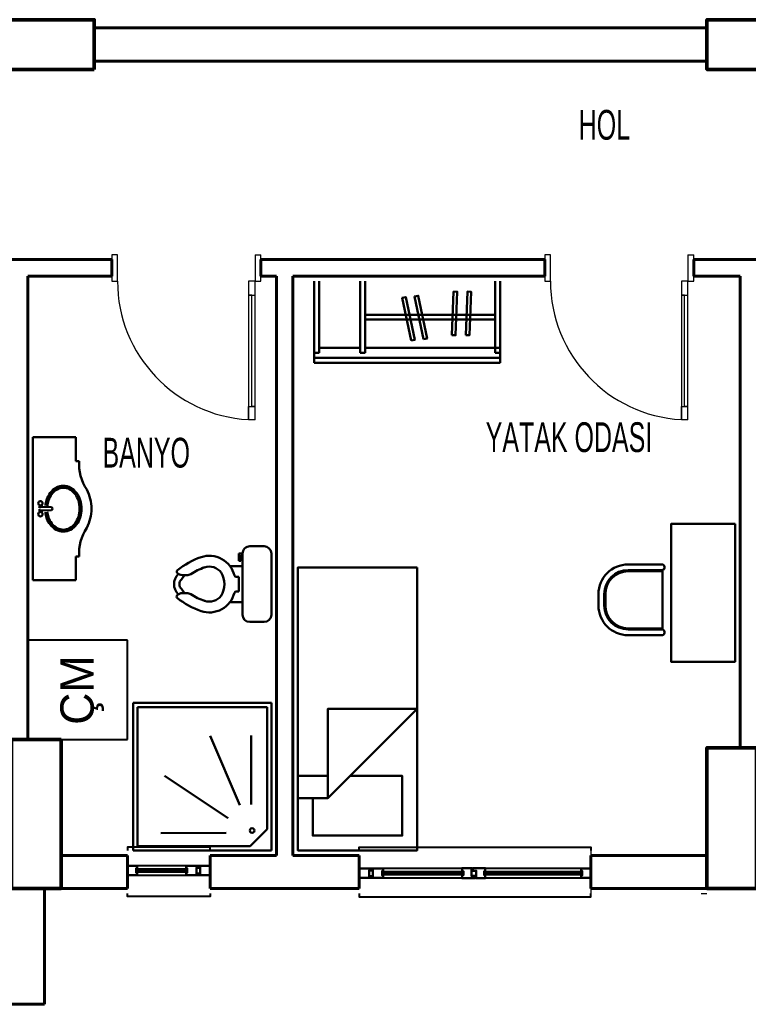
# Model space of a CAD drawing. Header units: millimetres. Extents: x 38 to 3246, y 32 to 1248.
# Drawn here: x 2092 to 2532, y 60 to 655 of the extents above; entities that cross this region are included whole.
import ezdxf

# ---------------------------------------------------------------- set-up
doc = ezdxf.new("R2010")
doc.units = ezdxf.units.MM
doc.layers.add('14_ISLAK_MEKAN_TEFRİŞ', color=134, linetype='Continuous')
for name, color, linetype, lineweight in [('CAM', 253, 'Continuous', 15), ('duvar_40', 45, 'Continuous', 40), ('KOLON50', 81, 'Continuous', 50), ('PENC_25', 74, 'Continuous', 25), ('TEF', 145, 'Continuous', 30), ('yazı', 253, 'Continuous', 20)]:
    doc.layers.add(name, color=color, linetype=linetype, lineweight=lineweight)
doc.styles.add('ARIAL', font='Arial')
doc.styles.get("Standard").update_dxf_attribs({"font": 'EtrFont'})

# ---------------------------------------------------------------- blocks, each defined once
blk = doc.blocks.new('a164')
at = {"layer": 'duvar_40', "flags": 128}
for points in [[(2147.705608, 510.466742), (2147.705608, 500.466742)], [(2237.705608, 510.466742), (2237.705608, 500.466742)]]:
    blk.add_lwpolyline(points, dxfattribs=at)
at = {"layer": 'PENC_25', "lineweight": 20}
for p, q in [((2151.178148, 513.466788), (2147.705569, 513.466788)), ((2147.705569, 513.466737), (2147.705569, 497.466788)), ((2151.178147, 497.466788), (2151.178148, 513.466737)), ((2234.232991, 513.466788), (2237.705569, 513.466788)), ((2234.232991, 513.466685), (2234.232991, 497.466737)), ((2237.705569, 497.466737), (2237.705569, 513.466685)), ((2147.705569, 497.466788), (2151.178147, 497.466788)), ((2234.232991, 497.466737), (2237.705569, 497.466737)), ((2230.232991, 413.799217), (2234.232991, 413.799217))]:
    blk.add_line(p, q, dxfattribs=at)
at = {"layer": 'PENC_25', "lineweight": 20, "flags": 128}
blk.add_lwpolyline([(2234.232991, 413.743331), (2234.232991, 497.466737), (2230.232991, 497.466737), (2230.232991, 413.743331), (2230.232991, 421.815767), (2234.232991, 421.815767), (2232.232991, 421.815767), (2232.232991, 488.904834), (2230.232991, 488.904834), (2234.232991, 488.904834)], dxfattribs=at)
at = {"layer": 'PENC_25', "lineweight": 20}
blk.add_arc((2234.980237, 497.466737), 83.80209, 179.992273, 266.752553, dxfattribs=at)
blk = doc.blocks.new('a165')
at = {"layer": 'CAM', "flags": 128}
for points in [[(2192.571589, 142.258253), (2162.385812, 142.258253), (2162.385812, 141.758253), (2193.271589, 141.758253)], [(2193.271589, 140.758253), (2162.385812, 140.758253), (2162.385812, 140.258253), (2192.571589, 140.258253)], [(2189.347946, 141.758253), (2193.271589, 141.758253), (2193.271589, 142.258253), (2189.347946, 142.258253)], [(2189.347946, 140.258253), (2193.271589, 140.258253), (2193.271589, 140.758253), (2189.347946, 140.758253)]]:
    blk.add_lwpolyline(points, dxfattribs=at)
at = {"layer": 'PENC_25'}
for p, q in [((2163.085812, 144.258255), (2192.571589, 144.258255)), ((2192.571589, 138.258252), (2163.085812, 138.258252))]:
    blk.add_line(p, q, dxfattribs=at)
at = {"layer": 'PENC_25', "flags": 128}
for points in [[(2207.110589, 153.466737), (2207.110589, 155.466737), (2157.110589, 155.466737), (2157.110589, 153.466737)], [(2207.110589, 127.466737), (2207.110589, 125.54977), (2157.110589, 125.54977), (2157.110589, 127.466737)]]:
    blk.add_lwpolyline(points, dxfattribs=at)
for points in [[(2163.085812, 138.258252), (2157.110589, 138.258252), (2157.110589, 144.258255), (2163.085812, 144.258255), (2163.085812, 142.258253), (2162.385812, 142.258253), (2162.385812, 140.258253), (2163.085812, 140.258253)], [(2162.885812, 138.458252), (2157.285808, 138.458252), (2157.285808, 144.058255), (2162.885812, 144.058255), (2162.885812, 142.458253), (2162.185812, 142.458253), (2162.185812, 140.058253), (2162.885812, 140.058253)], [(2192.571589, 144.258255), (2200.785807, 144.258255), (2200.785807, 142.758253), (2198.785806, 142.758253), (2198.785806, 138.258252), (2192.571589, 138.258252), (2192.571589, 140.258253), (2193.271589, 140.258253), (2193.271589, 142.258253), (2192.571589, 142.258253)], [(2192.771589, 144.058255), (2200.585807, 144.058255), (2200.585807, 142.958253), (2198.585806, 142.958253), (2198.585806, 138.458252), (2192.771589, 138.458252), (2192.771589, 140.058253), (2193.471589, 140.058253), (2193.471589, 142.458253), (2192.771589, 142.458253)], [(2207.110589, 138.258252), (2199.085806, 138.258252), (2199.085806, 139.758253), (2201.085807, 139.758253), (2201.085807, 144.258255), (2207.110589, 144.258255), (2207.110589, 141.258253)], [(2206.685809, 138.458252), (2199.285806, 138.458252), (2199.285806, 139.558253), (2201.285807, 139.558253), (2201.285807, 144.058255), (2206.685809, 144.058255), (2206.685809, 142.458253), (2206.685809, 140.058253)]]:
    blk.add_lwpolyline(points, close=True, dxfattribs=at)
blk = doc.blocks.new('a166')
at = {"layer": 'CAM', "flags": 128}
for points in [[(2359.873231, 140.67522), (2310.949588, 140.67522), (2310.949588, 140.17522), (2359.873231, 140.17522)], [(2359.873231, 139.17522), (2310.949588, 139.17522), (2310.949588, 138.67522), (2359.873231, 138.67522)], [(2431.835366, 140.67522), (2372.773237, 140.67522), (2372.773237, 140.17522), (2431.835366, 140.17522)], [(2431.835366, 139.17522), (2372.773237, 139.17522), (2372.773237, 138.67522), (2431.835366, 138.67522)]]:
    blk.add_lwpolyline(points, close=True, dxfattribs=at)
at = {"layer": 'PENC_25', "lineweight": 20}
blk.add_line((2437.110589, 153.466737), (2437.110589, 127.466788), dxfattribs=at)
at = {"layer": 'PENC_25'}
for p, q in [((2311.649588, 142.675221), (2431.135366, 142.675221)), ((2431.135366, 136.675218), (2311.649588, 136.675218))]:
    blk.add_line(p, q, dxfattribs=at)
at = {"layer": 'PENC_25', "flags": 128}
for points in [[(2297.110589, 153.466737), (2297.110589, 155.383703), (2437.110589, 155.383703), (2437.110589, 153.466737)], [(2297.110589, 127.466737), (2297.110589, 125.466737), (2437.110589, 125.466737), (2437.110589, 127.466737)]]:
    blk.add_lwpolyline(points, dxfattribs=at)
for points in [[(2297.110589, 142.675221), (2305.135372, 142.675221), (2305.135372, 141.17522), (2303.135371, 141.17522), (2303.135371, 136.675218), (2297.110589, 136.675218), (2297.110589, 139.67522)], [(2297.535369, 142.475221), (2304.935372, 142.475221), (2304.935372, 141.37522), (2302.935371, 141.37522), (2302.935371, 136.875218), (2297.535369, 136.875218), (2297.535369, 138.47522), (2297.535369, 140.87522)], [(2311.649588, 136.675218), (2303.435371, 136.675218), (2303.435371, 138.17522), (2305.435372, 138.17522), (2305.435372, 142.675221), (2311.649588, 142.675221), (2311.649588, 140.67522), (2310.949588, 140.67522), (2310.949588, 138.67522), (2311.649588, 138.67522)], [(2311.449588, 136.875218), (2303.635371, 136.875218), (2303.635371, 137.97522), (2305.635372, 137.97522), (2305.635372, 142.475221), (2311.449588, 142.475221), (2311.449588, 140.87522), (2310.749588, 140.87522), (2310.749588, 138.47522), (2311.449588, 138.47522)], [(2359.173231, 136.675218), (2367.173234, 136.675218), (2367.173234, 138.17522), (2365.173233, 138.17522), (2365.173233, 142.675221), (2359.173231, 142.675221), (2359.173231, 140.67522), (2359.873231, 140.67522), (2359.873231, 138.67522), (2359.173231, 138.67522)], [(2359.373231, 136.875218), (2366.973234, 136.875218), (2366.973234, 137.97522), (2364.973233, 137.97522), (2364.973233, 142.475221), (2359.373231, 142.475221), (2359.373231, 140.87522), (2360.073231, 140.87522), (2360.073231, 138.47522), (2359.373231, 138.47522)], [(2373.473237, 142.675221), (2365.473233, 142.675221), (2365.473233, 141.17522), (2367.473234, 141.17522), (2367.473234, 136.675218), (2373.473237, 136.675218), (2373.473237, 138.67522), (2372.773237, 138.67522), (2372.773237, 140.67522), (2373.473237, 140.67522)], [(2373.273237, 142.475221), (2365.673233, 142.475221), (2365.673233, 141.37522), (2367.673234, 141.37522), (2367.673234, 136.875218), (2373.273237, 136.875218), (2373.273237, 138.47522), (2372.573237, 138.47522), (2372.573237, 140.87522), (2373.273237, 140.87522)], [(2373.673237, 139.17522), (2372.773237, 139.17522), (2372.773237, 140.17522), (2373.673237, 140.17522)], [(2431.135366, 142.675221), (2437.110589, 142.675221), (2437.110589, 136.675218), (2431.135366, 136.675218), (2431.135366, 138.67522), (2431.835366, 138.67522), (2431.835366, 140.67522), (2431.135366, 140.67522)], [(2431.335366, 142.475221), (2436.935369, 142.475221), (2436.935369, 136.875218), (2431.335366, 136.875218), (2431.335366, 138.47522), (2432.035366, 138.47522), (2432.035366, 140.87522), (2431.335366, 140.87522)]]:
    blk.add_lwpolyline(points, close=True, dxfattribs=at)
blk = doc.blocks.new('a167')
at = {"layer": 'duvar_40', "flags": 128}
for points in [[(2409.156374, 510.466742), (2409.156374, 500.466742)], [(2499.156374, 510.466742), (2499.156374, 500.466742)]]:
    blk.add_lwpolyline(points, dxfattribs=at)
at = {"layer": 'PENC_25', "lineweight": 20}
for p, q in [((2412.628914, 513.466788), (2409.156335, 513.466788)), ((2409.156335, 513.466737), (2409.156335, 497.466788)), ((2412.628914, 497.466788), (2412.628914, 513.466737)), ((2495.683757, 513.466788), (2499.156335, 513.466788)), ((2495.683757, 513.466685), (2495.683757, 497.466737)), ((2499.156335, 497.466737), (2499.156335, 513.466685)), ((2409.156335, 497.466788), (2412.628914, 497.466788)), ((2495.683757, 497.466737), (2499.156335, 497.466737)), ((2491.683758, 413.799217), (2495.683758, 413.799217))]:
    blk.add_line(p, q, dxfattribs=at)
at = {"layer": 'PENC_25', "lineweight": 20, "flags": 128}
blk.add_lwpolyline([(2495.683758, 413.743331), (2495.683758, 497.466737), (2491.683758, 497.466737), (2491.683758, 413.743331), (2491.683758, 421.815767), (2495.683758, 421.815767), (2493.683758, 421.815767), (2493.683758, 488.904834), (2491.683758, 488.904834), (2495.683758, 488.904834)], dxfattribs=at)
at = {"layer": 'PENC_25', "lineweight": 20}
blk.add_arc((2496.431003, 497.466737), 83.80209, 179.992273, 266.752553, dxfattribs=at)
blk = doc.blocks.new('cc2')
at = {"layer": '14_ISLAK_MEKAN_TEFRİŞ'}
for p, q in [((279.199679, -368.612928), (219.199679, -368.612928)), ((219.199679, -368.612928), (219.199679, -428.612928)), ((279.199679, -428.612928), (279.199679, -368.612928)), ((219.199679, -428.612928), (279.199679, -428.612928))]:
    blk.add_line(p, q, dxfattribs=at)
at = {"insert": (228.095774, -388.154623), "char_height": 20.16, "width": 8839.469653, "attachment_point": 1}
blk.add_mtext('ÇM', dxfattribs=at)
blk = doc.blocks.new('YAT80')
at = {"flags": 128}
blk.add_lwpolyline([(80, -190), (80, 0), (0, 0), (0, -190)], close=True, dxfattribs=at)
for points in [[(35, -50), (70, -50), (70, -10), (10, -10), (10, -35)], [(0, -35), (20, -35), (80, -95), (20, -95), (20, -35)], [(0, -50), (20, -50)]]:
    blk.add_lwpolyline(points, dxfattribs=at)
blk = doc.blocks.new('KSDLFGD')
at = {"layer": 'TEF'}
for p, q in [((134866.600126, -16275.379659), (134817.296422, -16275.379659)), ((134817.296422, -16275.379659), (134817.296422, -16387.673889)), ((134820.330496, -16275.379659), (134820.330496, -16387.673889)), ((134823.36457, -16278.413733), (134823.36457, -16275.379659)), ((134866.600126, -16278.413733), (134823.36457, -16278.413733)), ((134826.398644, -16278.413733), (134826.398644, -16303.170751)), ((134826.398644, -16279.260006), (134826.398644, -16303.170751)), ((134866.600126, -16303.170751), (134823.36457, -16303.170751)), ((134823.36457, -16303.170751), (134823.36457, -16306.204826)), ((134866.600126, -16306.204826), (134823.36457, -16306.204826)), ((134826.398644, -16306.204826), (134826.398644, -16387.673889)), ((134843.524714, -16306.204826), (134843.524714, -16384.639815)), ((134846.159498, -16306.204826), (134846.159498, -16384.639815)), ((134866.600126, -16384.639815), (134823.36457, -16384.639815)), ((134823.36457, -16384.639815), (134823.36457, -16387.673889)), ((134866.600126, -16387.673889), (134817.296422, -16387.673889))]:
    blk.add_line(p, q, dxfattribs=at)
at = {"layer": 'TEF', "flags": 128}
for points in [[(134830.684838, -16333.87928), (134856.481654, -16328.519177), (134856.928555, -16330.669996), (134831.131739, -16336.030099), (134830.684838, -16333.87928)], [(134831.563103, -16341.348265), (134857.359919, -16335.988161), (134857.80682, -16338.138981), (134832.010003, -16343.499084), (134831.563103, -16341.348265)], [(134834.00058, -16358.506893), (134860.327309, -16359.560359), (134860.239476, -16361.75536), (134833.912747, -16360.701894), (134834.00058, -16358.506893)], [(134834.00058, -16366.867322), (134860.327309, -16367.920787), (134860.239476, -16370.115788), (134833.912747, -16369.062323), (134834.00058, -16366.867322)]]:
    blk.add_lwpolyline(points, dxfattribs=at)
blk = doc.blocks.new('kjnknlnkldfldf')
at = {"layer": 'TEF'}
for p, q in [((57632.193034, 10880.081809), (57609.471988, 10880.081809)), ((57632.193034, 10876.248476), (57609.471988, 10876.248476)), ((57632.471988, 10875.481809), (57609.471988, 10875.481809)), ((57632.471988, 10837.148476), (57632.471988, 10875.481809)), ((57633.726368, 10878.548476), (57633.726368, 10877.781809)), ((57589.538655, 10860.148476), (57589.538655, 10852.481809)), ((57593.371988, 10860.148476), (57593.371988, 10852.481809)), ((57594.138655, 10860.148476), (57594.138655, 10852.481809)), ((57609.471988, 10837.148476), (57632.471988, 10837.148476)), ((57609.471988, 10836.381809), (57632.193034, 10836.381809)), ((57609.471988, 10832.548476), (57632.193034, 10832.548476)), ((57633.726368, 10834.848476), (57633.726368, 10834.081809))]:
    blk.add_line(p, q, dxfattribs=at)
at = {"layer": 'TEF', "flags": 128}
blk.add_lwpolyline([(57681.15439, 10907.269677), (57638.249906, 10907.269677), (57638.249906, 10814.747063), (57681.15439, 10814.747063)], close=True, dxfattribs=at)
for points in [[(57620.268413, 10875.481809), (57620.268413, 10876.248476)], [(57620.268413, 10836.381809), (57620.268413, 10837.148476)]]:
    blk.add_lwpolyline(points, dxfattribs=at)
at = {"layer": 'TEF'}
for centre, radius, start, end in [((57609.471988, 10860.148476), 19.933333, 90, 180), ((57609.471988, 10860.148476), 16.1, 90, 180), ((57609.471988, 10860.148476), 15.333333, 90, 180), ((57632.193034, 10878.548476), 1.533333, 0, 90), ((57632.193034, 10877.781809), 1.533333, 270, 0), ((57609.471988, 10852.481809), 19.933333, 180, 270), ((57609.471988, 10852.481809), 16.1, 180, 270), ((57609.471988, 10852.481809), 15.333333, 180, 270), ((57632.193034, 10834.848476), 1.533333, 0, 90), ((57632.193034, 10834.081809), 1.533333, 270, 0)]:
    blk.add_arc(centre, radius, start, end, dxfattribs=at)
blk = doc.blocks.new('dskfg')
at = {"layer": 'TEF'}
for p, q in [((1215856.528473, -318229.918806), (1215773.095581, -318229.918806)), ((1215773.095581, -318229.918806), (1215773.095581, -318319.065619)), ((1215856.528473, -318229.918806), (1215856.528473, -318319.065619)), ((1215785.855479, -318232.470786), (1215775.64756, -318242.678704)), ((1215853.976494, -318232.470786), (1215785.855479, -318232.470786)), ((1215853.976494, -318232.470786), (1215853.976494, -318316.513639)), ((1215800.364342, -318240.469987), (1215839.967264, -318240.432428)), ((1215775.64756, -318242.678704), (1215775.64756, -318316.513639)), ((1215799.170199, -318249.316257), (1215837.604301, -318274.896069)), ((1215785.249544, -318257.640822), (1215785.249544, -318299.410344)), ((1215792.228825, -318257.33448), (1215810.121579, -318299.078176)), ((1215856.528473, -318319.065619), (1215773.095581, -318319.065619)), ((1215775.64756, -318316.513639), (1215853.976494, -318316.513639))]:
    blk.add_line(p, q, dxfattribs=at)
for start_param, end_param in [(3.9269908172, 7.0685834708), (0.7853981639, 3.9269908175)]:
    blk.add_ellipse((1215784.74697, -318241.896823), major_axis=(-1.015044, 1.015044), ratio=1, start_param=start_param, end_param=end_param, dxfattribs=at)
blk = doc.blocks.new('ö_nklnlşfdndfnşnklm')
at = {"layer": 'TEF'}
for p, q in [((55887.708381, 10361.082379), (55841.99727, 10361.082379)), ((55836.619492, 10355.704601), (55836.619492, 10344.949046)), ((55893.086159, 10344.949046), (55893.086159, 10355.704601)), ((55841.99727, 10339.571268), (55887.708381, 10339.571268)), ((55851.408381, 10330.160157), (55851.408381, 10339.571268)), ((55859.475048, 10336.882379), (55859.475048, 10334.8249)), ((55870.230603, 10336.882379), (55859.475048, 10336.882379)), ((55870.230603, 10334.8249), (55870.230603, 10336.882379)), ((55878.29727, 10330.160157), (55878.29727, 10339.571268)), ((55882.330603, 10336.882379), (55882.330603, 10338.226823)), ((55882.330603, 10338.226823), (55886.363937, 10338.226823)), ((55887.708381, 10336.882379), (55882.330603, 10336.882379)), ((55886.363937, 10338.226823), (55886.363937, 10339.571268)), ((55887.708381, 10339.571268), (55887.708381, 10336.882379)), ((55858.130603, 10298.077512), (55858.130603, 10294.591908)), ((55861.283094, 10294.045599), (55858.130603, 10296.382189)), ((55868.422557, 10294.045599), (55871.575048, 10296.382189)), ((55871.575048, 10298.077512), (55871.575048, 10294.692432))]:
    blk.add_line(p, q, dxfattribs=at)
for centre, radius, start, end in [((55841.99727, 10355.704601), 5.377778, 90, 180), ((55887.708381, 10355.704601), 5.377778, 0, 90), ((55841.99727, 10344.949046), 5.377778, 180, 270), ((55887.708381, 10344.949046), 5.377778, 270, 0), ((55863.105048, 10314.699046), 19.387056, 103.883364, 198.183653), ((55858.130603, 10334.8249), 1.344444, 283.883364, 0), ((55871.575048, 10334.8249), 1.344444, 180, 256.116636), ((55866.600603, 10314.699046), 19.387056, 341.816347, 76.116636), ((55863.105048, 10314.699046), 11.320389, 127.108298, 198.183653), ((55864.852826, 10309.675938), 16.450886, 57.797266, 122.202734), ((55866.600603, 10314.699046), 11.320389, 341.816347, 52.891702), ((55901.825048, 10328.815712), 60.593291, 199.440035, 218.734582), ((55901.825048, 10328.815712), 52.526624, 199.440035, 212.062492), ((55827.880603, 10328.815712), 52.526624, 327.937508, 340.559965), ((55827.880603, 10328.815712), 60.593291, 321.334991, 340.559965), ((55852.752826, 10298.077512), 5.377778, 0, 32.062492), ((55876.952826, 10298.077512), 5.377778, 147.937508, 180), ((55852.752826, 10294.591908), 5.377778, 315.060102, 0), ((55864.852826, 10298.789786), 10.307407, 223.602819, 316.397181), ((55864.852826, 10297.445341), 4.929629, 223.602819, 316.397181), ((55876.952826, 10294.692432), 5.377778, 180, 225.837529), ((55855.607813, 10291.742904), 1.344444, 218.734582, 315.060102), ((55874.142821, 10291.799051), 1.344444, 225.837529, 321.334991)]:
    blk.add_arc(centre, radius, start, end, dxfattribs=at)
blk = doc.blocks.new('çkjngnşdglklşdf')
at = {"layer": 'TEF'}
for p, q in [((58786.602195, 10215.567112), (58786.602195, 10193.34489)), ((58786.602195, 10215.567112), (58826.602195, 10215.567112)), ((58826.602195, 10215.567112), (58826.602195, 10082.233779)), ((58783.581508, 10193.34489), (58786.602195, 10193.34489)), ((58783.581508, 10193.34489), (58786.602195, 10193.34489)), ((58809.266347, 10150.332367), (58819.836119, 10150.687359)), ((58809.266347, 10150.332367), (58819.836119, 10150.687359)), ((58809.266347, 10147.468523), (58819.836119, 10147.113532)), ((58809.266347, 10147.468523), (58819.836119, 10147.113532)), ((58818.271886, 10150.864855), (58818.271886, 10152.107326)), ((58818.271886, 10150.864855), (58818.271886, 10152.107326)), ((58818.271886, 10146.936036), (58818.271886, 10145.693565)), ((58818.271886, 10146.936036), (58818.271886, 10145.693565)), ((58820.479696, 10150.598611), (58820.479696, 10151.92983)), ((58820.479696, 10150.598611), (58820.479696, 10151.92983)), ((58820.479696, 10147.20228), (58820.479696, 10145.871061)), ((58820.479696, 10147.20228), (58820.479696, 10145.871061)), ((58786.602195, 10104.456001), (58783.581508, 10104.456001)), ((58786.602195, 10104.456001), (58783.581508, 10104.456001)), ((58786.602195, 10104.456001), (58786.602195, 10082.233779)), ((58786.602195, 10082.233779), (58826.602195, 10082.233779))]:
    blk.add_line(p, q, dxfattribs=at)
at = {"layer": 'TEF', "flags": 128}
for points in [[(58814.954942, 10151.809831, 0.04853), (58813.887345, 10156.964525, 0.085783), (58810.494739, 10163.604566, 0.10607), (58804.833408, 10168.52947, 0.126822), (58798.222205, 10170.233779, 0.126822), (58791.611001, 10168.52947, 0.10607), (58785.94967, 10163.604566, 0.085783), (58782.557064, 10156.964525, 0.075445), (58781.333316, 10148.900445, 0.075445), (58782.557064, 10140.836366, 0.085783), (58785.94967, 10134.196325, 0.10607), (58791.611001, 10129.271421, 0.126822), (58798.222205, 10127.567112, 0.126822), (58804.833408, 10129.271421, 0.105479), (58810.469612, 10134.162903, 0.091386), (58813.881148, 10140.31928, 0.05171), (58814.9877, 10145.81623, 0.05171)], [(58814.954942, 10151.809831, 0.04853), (58813.887345, 10156.964525, 0.085783), (58810.494739, 10163.604566, 0.10607), (58804.833408, 10168.52947, 0.126822), (58798.222205, 10170.233779, 0.126822), (58791.611001, 10168.52947, 0.10607), (58785.94967, 10163.604566, 0.085783), (58782.557064, 10156.964525, 0.075445), (58781.333316, 10148.900445, 0.075445), (58782.557064, 10140.836366, 0.085783), (58785.94967, 10134.196325, 0.10607), (58791.611001, 10129.271421, 0.126822), (58798.222205, 10127.567112, 0.126822), (58804.833408, 10129.271421, 0.105479), (58810.469612, 10134.162903, 0.091386), (58813.881148, 10140.31928, 0.05171), (58814.9877, 10145.81623, 0.05171)], [(58813.187377, 10151.619546, 0.04853), (58812.189605, 10156.437105, 0.085783), (58809.072517, 10162.537899, 0.10607), (58803.973935, 10166.973257, 0.126822), (58798.222205, 10168.456001, 0.126822), (58792.470474, 10166.973257, 0.10607), (58787.371892, 10162.537899, 0.085783), (58784.254804, 10156.437105, 0.075445), (58783.111094, 10148.900445, 0.075445), (58784.254804, 10141.363786, 0.085783), (58787.371892, 10135.262991, 0.10607), (58792.470474, 10130.827634, 0.126822), (58798.222205, 10129.34489, 0.126822), (58803.973935, 10130.827634, 0.10607), (58809.072517, 10135.262991, 0.091652), (58812.189605, 10140.866621, 0.051517), (58813.217993, 10145.985433, 0.046971)], [(58813.187377, 10151.619546, 0.04853), (58812.189605, 10156.437105, 0.085783), (58809.072517, 10162.537899, 0.10607), (58803.973935, 10166.973257, 0.126822), (58798.222205, 10168.456001, 0.126822), (58792.470474, 10166.973257, 0.10607), (58787.371892, 10162.537899, 0.085783), (58784.254804, 10156.437105, 0.075445), (58783.111094, 10148.900445, 0.075445), (58784.254804, 10141.363786, 0.085783), (58787.371892, 10135.262991, 0.10607), (58792.470474, 10130.827634, 0.126822), (58798.222205, 10129.34489, 0.126822), (58803.973935, 10130.827634, 0.10607), (58809.072517, 10135.262991, 0.091652), (58812.189605, 10140.866621, 0.051517), (58813.217993, 10145.985433, 0.046971)]]:
    blk.add_lwpolyline(points, format="xyb", dxfattribs=at)
at = {"layer": 'TEF'}
for centre in [(58819.621103, 10153.971032), (58819.621103, 10153.971032), (58819.621103, 10143.829859), (58819.621103, 10143.829859)]:
    blk.add_circle(centre, 2.041202, dxfattribs=at)
for centre, radius, start, end in [((58739.196745, 10190.821615), 44.45643, 327.106454, 3.253764), ((58739.196745, 10190.821615), 44.45643, 327.106454, 3.253764), ((58810.327136, 10148.783486), 38.245793, 152.102729, 179.824784), ((58810.327136, 10149.017404), 38.245793, 180.175216, 207.897271), ((58809.808095, 10149.006886), 1.431919, 112.230732, 182.424419), ((58809.808095, 10149.006886), 1.431919, 112.230732, 182.424419), ((58809.808095, 10148.794005), 1.431919, 177.575581, 247.769268), ((58809.808095, 10148.794005), 1.431919, 177.575581, 247.769268), ((58819.294371, 10149.361878), 1.431919, 357.575581, 67.769268), ((58819.294371, 10149.361878), 1.431919, 357.575581, 67.769268), ((58819.294371, 10148.439013), 1.431919, 292.230732, 2.424419), ((58819.294371, 10148.439013), 1.431919, 292.230732, 2.424419), ((58739.196745, 10106.979275), 44.45643, 356.746236, 32.893546)]:
    blk.add_arc(centre, radius, start, end, dxfattribs=at)

msp = doc.modelspace()

# ---------------------------------------------------------------- linework, layer by layer
at = {"layer": 'duvar_40', "linetype": 'ByBlock'}
for p, q in [((2137.110651, 650.466737), (2507.110954, 650.466737)), ((2137.110651, 630.466737), (2507.110954, 630.466737)), ((2087.110589, 510.466737), (2147.705569, 510.466737)), ((2237.705569, 510.466737), (2409.156335, 510.466737)), ((2499.156335, 510.466737), (2563.181127, 510.466737)), ((2097.110589, 500.466737), (2147.705569, 500.466737)), ((2097.110589, 220.466737), (2097.110589, 500.466737)), ((2237.705569, 500.466737), (2247.110589, 500.466737)), ((2247.110589, 150.466737), (2247.110589, 500.466737)), ((2257.110589, 500.466737), (2409.156335, 500.466737)), ((2257.110589, 150.466737), (2257.110589, 500.466737)), ((2499.156335, 500.466737), (2527.110589, 500.466737)), ((2527.110589, 215.466737), (2527.110589, 500.466737)), ((2157.110589, 150.466737), (2117.110589, 150.466737)), ((2247.110589, 150.466737), (2207.110589, 150.466737)), ((2297.110589, 150.466737), (2257.110589, 150.466737)), ((2507.110589, 150.466737), (2437.110589, 150.466737)), ((2107.110589, 130.466737), (2107.110589, 60.466737)), ((2157.110589, 130.466737), (2117.110589, 130.466737)), ((2297.110589, 130.466737), (2207.110589, 130.466737)), ((2507.110589, 130.466737), (2437.110589, 130.466737)), ((2107.110589, 60.466737), (2012.110589, 60.466737))]:
    msp.add_line(p, q, dxfattribs=at)
at = {"layer": 'duvar_40', "ltscale": 20, "flags": 128}
for points in [[(2157.110589, 130.466737), (2157.110589, 150.466737)], [(2207.110589, 130.466737), (2207.110589, 150.466737)], [(2297.110589, 150.466737), (2297.110589, 130.466737)], [(2437.110589, 150.466737), (2437.110589, 130.466737)]]:
    msp.add_lwpolyline(points, dxfattribs=at)
at = {"layer": 'KOLON50', "flags": 128}
for points in [[(2137.110651, 625.466737), (2067.110659, 625.466737), (2067.110659, 655.466737), (2137.110651, 655.466737), (2137.110651, 625.466737)], [(2567.110778, 625.467037), (2507.110954, 625.467037), (2507.110954, 655.467037), (2567.110778, 655.467037), (2567.110778, 625.467037)], [(2117.110589, 220.466737), (2117.110589, 130.466737), (2087.110589, 130.466737), (2087.110589, 220.466737), (2117.110589, 220.466737)], [(2537.110589, 215.466737), (2537.110589, 130.466737), (2507.110589, 130.466737), (2507.110589, 215.466737), (2537.110589, 215.466737)]]:
    msp.add_lwpolyline(points, dxfattribs=at)
at = {"layer": 'PENC_25', "lineweight": 20}
msp.add_line((2503.63801, 127.466737), (2507.110589, 127.466737), dxfattribs=at)
at = {"layer": 'PENC_25', "flags": 128}
for points in [[(2157.110589, 144.258255), (2157.110589, 138.258252), (2157.110589, 138.258252)], [(2207.110589, 144.258255), (2207.110589, 138.258252)], [(2297.110589, 136.675218), (2297.110589, 142.675221)], [(2437.110589, 136.675218), (2437.110589, 142.675221), (2437.110589, 142.675221)]]:
    msp.add_lwpolyline(points, close=True, dxfattribs=at)

# ---------------------------------------------------------------- block references
for name in ['a164', 'a167', 'a165', 'a166']:
    msp.add_blockref(name, (0, 0))
at = {"rotation": 90}
msp.add_blockref('cc2', (1728.497661, 1.267059), dxfattribs=at)
at = {"layer": 'TEF'}
for name, p, rotation in [('KSDLFGD', (-14005.391811, -134369.133389), 90), ('dskfg', (1218017.206169, -318076.452069), 180)]:
    msp.add_blockref(name, p, dxfattribs=dict(at, rotation=rotation))
at = {"layer": 'TEF', "linetype": 'ByBlock'}
for name, p, xscale, yscale, zscale in [('çkjngnşdglklşdf', (40219.748814, -6216.540168), -0.648, 0.648, 0.648), ('kjnknlnkldfldf', (-49388.928346, -9465.770781), 0.9, 0.9, 0.9)]:
    msp.add_blockref(name, p, dxfattribs=dict(at, xscale=xscale, yscale=yscale, zscale=zscale))
for name, p, xscale, yscale, zscale, rotation in [('ö_nklnlşfdndfnşnklm', (-6148.366124, -44936.160739), -0.81, 0.81, 0.81, 270), ('YAT80', (2260.110589, 153.466737), -0.9, 0.9, 0.9, 180)]:
    msp.add_blockref(name, p, dxfattribs=dict(at, xscale=xscale, yscale=yscale, zscale=zscale, rotation=rotation))

# ---------------------------------------------------------------- texts
at = {"layer": 'yazı', "style": 'ARIAL', "width": 0.6}
for s, p in [('HOL', (2429.690842, 582.943653)), ('YATAK ODASI', (2373.519977, 394.190879)), ('BANYO', (2142.119735, 384.821133))]:
    msp.add_text(s, height=18, dxfattribs=at).set_placement(p)

doc.saveas('drawing.dxf')
